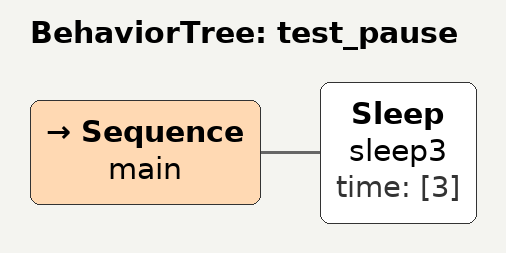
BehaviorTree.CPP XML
<root>
    <BehaviorTree ID="test_pause">
    <Sequence name="main">
        <Sleep name="sleep3" time="[3]"/>
    </Sequence>
    </BehaviorTree>
</root>
